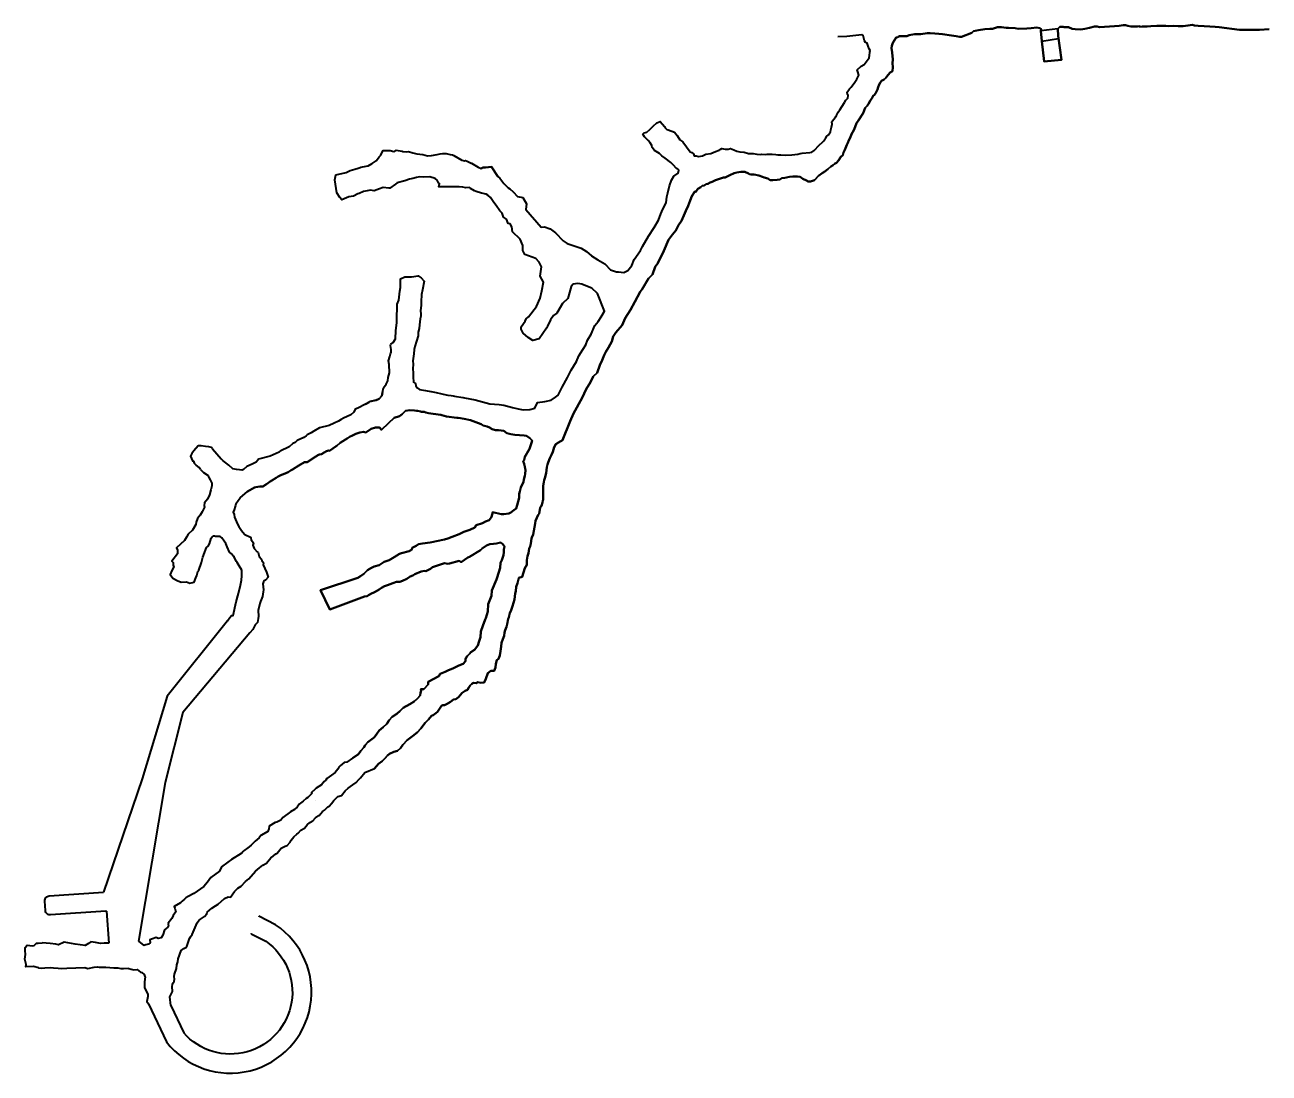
# Model space of a CAD drawing. Extents: x 473608 to 473924, y 4521026 to 4521381.
# Drawn here: x 473607.5 to 473868.5, y 4521025.6 to 4521245.5 of the extents above; entities that cross this region are included whole.
import ezdxf

# ---------------------------------------------------------------- set-up
doc = ezdxf.new("R2010")
doc.units = 0
doc.layers.add('GBR OFF SİDEWALLS', color=1, linetype='Continuous', lineweight=40)

msp = doc.modelspace()

# ---------------------------------------------------------------- linework, layer by layer
at = {"layer": 'GBR OFF SİDEWALLS', "lineweight": 40}
for p, q in [((473631.37, 4521053.32), (473632.49, 4521052.37)), ((473633.45, 4521040.17), (473637.2, 4521032.16))]:
    msp.add_line(p, q, dxfattribs=at)
for points in [[(473868.47, 4521244.63), (473866.42, 4521244.45), (473862.22, 4521244.5), (473858.01, 4521245.05), (473857.13, 4521245.12), (473856, 4521245.19), (473854.82, 4521245.22), (473853.59, 4521245.3), (473852.82, 4521245.41), (473852.34, 4521245.51), (473851.48, 4521245.38), (473851.4, 4521245.37), (473850.43, 4521245.27), (473849.39, 4521245.27), (473848.45, 4521245.28), (473847.44, 4521245.27), (473846.83, 4521245.3), (473845.92, 4521245.32), (473844.94, 4521245.34), (473843.68, 4521245.22), (473842.88, 4521245.2), (473841.85, 4521245.16), (473841.35, 4521245.12), (473841.32, 4521245.24), (473840.85, 4521245.2), (473840.21, 4521245.17), (473839.48, 4521245.2), (473838.85, 4521245.3), (473838.35, 4521245.46), (473837.86, 4521245.48), (473837.01, 4521245.29), (473836.03, 4521245.21), (473832.9, 4521245.03), (473832.39, 4521245.2), (473831.87, 4521245.14), (473830.79, 4521244.92), (473829.81, 4521244.67), (473829, 4521244.56), (473827.81, 4521244.63), (473827.16, 4521244.68), (473826.39, 4521245.05), (473825.49, 4521245.05), (473825.24, 4521245.11), (473824.58, 4521245.09), (473824.12, 4521244.69), (473824.24, 4521243.21), (473824.89, 4521238.17), (473821.32, 4521237.8), (473820.8, 4521242.1), (473820.59, 4521244.25), (473820.67, 4521244.61), (473820.4, 4521244.8), (473819.77, 4521244.96), (473818.59, 4521244.8), (473817.67, 4521244.77), (473815.82, 4521244.66), (473815.23, 4521244.79), (473813.8, 4521244.87), (473813.33, 4521244.88), (473812.36, 4521245), (473811.53, 4521245.02), (473810.45, 4521244.67), (473809.89, 4521244.7), (473808.82, 4521244.58), (473807.52, 4521244.39), (473806.47, 4521244.17), (473806.14, 4521243.87), (473803.93, 4521243.02), (473803.5, 4521243.01), (473802.83, 4521243.12), (473802.31, 4521243.22), (473801.37, 4521243.33), (473800.43, 4521243.49), (473799.99, 4521243.56), (473799.2, 4521243.65), (473798.35, 4521243.69), (473797.39, 4521243.77), (473796.78, 4521243.77), (473795.44, 4521243.53), (473795.03, 4521243.59), (473794.11, 4521243.56), (473792.98, 4521243.35), (473792.47, 4521243.15), (473792.01, 4521243.16), (473791.73, 4521243.15), (473791.25, 4521243.14), (473790.95, 4521243.12), (473790.67, 4521242.99), (473790.59, 4521242.92), (473790.23, 4521242.83), (473789.53, 4521241.72), (473789.37, 4521241.1), (473789.29, 4521240.64), (473789.41, 4521239.7), (473789.54, 4521238.27), (473789.47, 4521237.47), (473789.56, 4521236.63), (473789.46, 4521235.82), (473788.97, 4521235.53), (473788.58, 4521235.04), (473788.1, 4521234.43), (473787.75, 4521234.04), (473787.19, 4521233.75), (473786.92, 4521233.37), (473786.68, 4521233.02), (473786.48, 4521232.44), (473786.32, 4521231.98), (473785.95, 4521231.28), (473785.67, 4521230.84), (473785.45, 4521230.65), (473785.18, 4521230.21), (473784.78, 4521229.56), (473784.43, 4521228.95), (473784.15, 4521228.54), (473783.78, 4521228.08), (473783.33, 4521227.01), (473782.31, 4521225.41), (473781.93, 4521224.91), (473781.64, 4521224.12), (473781.35, 4521223.39), (473780.88, 4521222.55), (473780.59, 4521221.82), (473780.35, 4521221.33), (473780.12, 4521220.8), (473779.87, 4521220.33), (473779.47, 4521219.27), (473779.21, 4521218.74), (473779.03, 4521218.19), (473778.62, 4521217.84), (473778.16, 4521217.04), (473777.74, 4521216.6), (473777.34, 4521216.34), (473777.05, 4521216.09), (473776.54, 4521215.81), (473775.95, 4521215.25), (473775.32, 4521214.78), (473774.71, 4521214.4), (473773.95, 4521213.83), (473773.12, 4521212.95), (473772.25, 4521212.66), (473771.8, 4521212.64), (473771.46, 4521212.85), (473770.7, 4521213.2), (473770.11, 4521213.66), (473769.57, 4521213.68), (473769.02, 4521213.72), (473768.56, 4521213.72), (473767.9, 4521213.61), (473766.89, 4521213.42), (473766.3, 4521213.36), (473765.82, 4521213.06), (473765.28, 4521213.01), (473764.35, 4521212.91), (473763.81, 4521212.95), (473763.3, 4521213.27), (473762.56, 4521213.49), (473762.23, 4521213.64), (473761.41, 4521213.93), (473760.5, 4521214.12), (473759.76, 4521214.1), (473759.51, 4521214.21), (473759.28, 4521214.35), (473758.51, 4521214.71), (473758.23, 4521214.66), (473757.67, 4521214.7), (473756.83, 4521214.52), (473756.26, 4521214.38), (473755.38, 4521213.96), (473754.82, 4521213.71), (473754.4, 4521213.52), (473754.03, 4521213.47), (473752.34, 4521212.9), (473751.65, 4521212.6), (473751.24, 4521212.42), (473750.77, 4521212.2), (473750.41, 4521212.12), (473749.98, 4521211.84), (473749.56, 4521211.78), (473749.36, 4521211.54), (473749.26, 4521211.48), (473748.66, 4521211.13), (473748.24, 4521210.47), (473748, 4521210.54), (473747.41, 4521209.59), (473747.06, 4521208.69), (473746.65, 4521207.58), (473746.11, 4521206.47), (473745.68, 4521205.54), (473745.26, 4521204.42), (473744.58, 4521203.47), (473744.01, 4521202.39), (473743.36, 4521201.54), (473742.52, 4521200.42), (473741.5, 4521198.1), (473740.25, 4521195.53), (473739.68, 4521194.76), (473739.13, 4521193.12), (473738.29, 4521192.33), (473736.97, 4521190.09), (473736.54, 4521189.48), (473735.41, 4521187.4), (473734.54, 4521185.75), (473733.39, 4521183.95), (473732.8, 4521182.55), (473731.47, 4521180.97), (473730.92, 4521180.16), (473730.62, 4521179.11), (473729.91, 4521177.8), (473729.34, 4521176.93), (473729, 4521176.21), (473728.56, 4521175.2), (473728.11, 4521174.15), (473727.57, 4521172.51), (473726.73, 4521171.77), (473726.13, 4521170.58), (473725.21, 4521169.06), (473724.37, 4521167.28), (473722.59, 4521163.99), (473721.86, 4521162.41), (473720.26, 4521158.38), (473719.46, 4521157.93), (473718.9, 4521157.58), (473718.51, 4521156.94), (473718.24, 4521155.92), (473717.93, 4521155.32), (473717.62, 4521154.58), (473717.48, 4521154.23), (473717.2, 4521153.51), (473717.12, 4521153.28), (473716.97, 4521152.74), (473716.83, 4521151.47), (473716.59, 4521150.42), (473716.41, 4521149.97), (473716.38, 4521149.57), (473716.24, 4521148.78), (473716.21, 4521147.84), (473716.22, 4521145.85), (473716.16, 4521145.72), (473716.06, 4521145.33), (473715.83, 4521144.6), (473715.6, 4521144.28), (473715.35, 4521142.96), (473715.14, 4521142.74), (473714.63, 4521141.49), (473714.53, 4521140.93), (473714.38, 4521140.12), (473714.09, 4521138.57), (473713.84, 4521137.98), (473713.77, 4521137.76), (473713.64, 4521136.74), (473713.5, 4521136.09), (473713.29, 4521135.63), (473713.17, 4521134.66), (473712.9, 4521134.07), (473712.79, 4521133.24), (473712.77, 4521132.25), (473712.37, 4521131.51), (473711.84, 4521129.73), (473711.13, 4521129.51), (473710.8, 4521128.41), (473710.56, 4521127.62), (473710.48, 4521126.72), (473710.32, 4521126.22), (473710.22, 4521124.93), (473709.99, 4521124.27), (473709.76, 4521123.59), (473709.61, 4521123.18), (473709.44, 4521122.53), (473709.23, 4521122.16), (473709.03, 4521121.21), (473708.88, 4521120.88), (473708.66, 4521119.78), (473708.53, 4521119.23), (473708.21, 4521118.5), (473708.1, 4521118.06), (473708, 4521117.31), (473707.78, 4521116.64), (473707.5, 4521115.87), (473707.43, 4521115.08), (473707.27, 4521114.11), (473707.11, 4521113.24), (473706.81, 4521112.54), (473706.52, 4521112.24), (473706.28, 4521111.5), (473706.2, 4521110.68), (473705.97, 4521109.98), (473705.21, 4521110.01), (473704.61, 4521109.48), (473704.21, 4521108.3), (473703.84, 4521107.57), (473703.15, 4521107.5), (473702.48, 4521107.59), (473702.13, 4521107.44), (473701.61, 4521107.48), (473701.22, 4521107.26), (473700.93, 4521106.91), (473700.64, 4521106.51), (473700.32, 4521106.02), (473700.33, 4521106), (473699.88, 4521105.8), (473699.23, 4521105.36), (473698.44, 4521104.49), (473697.92, 4521104.06), (473697.43, 4521103.97), (473696.77, 4521103.52), (473696.09, 4521103.1), (473695.51, 4521102.78), (473695.15, 4521102.81), (473694.87, 4521102.68), (473694.05, 4521101.38), (473693.72, 4521101.15), (473693.13, 4521100.7), (473692.77, 4521100.59), (473692.17, 4521099.79), (473691.49, 4521099.08), (473690.59, 4521097.93), (473689.84, 4521097.14), (473689.1, 4521096.5), (473687.71, 4521095.45), (473686.8, 4521094.5), (473686.76, 4521094.5), (473686.32, 4521093.8), (473685.68, 4521093.23), (473684.92, 4521092.98), (473683.97, 4521092.57), (473683.53, 4521092.21), (473683, 4521091.63), (473682.48, 4521091.08), (473681.66, 4521090.51), (473680.81, 4521089.5), (473681.66, 4521090.51), (473682.48, 4521091.08), (473683, 4521091.63), (473683.53, 4521092.21), (473683.97, 4521092.57), (473684.92, 4521092.98), (473685.68, 4521093.23), (473686.32, 4521093.8), (473686.76, 4521094.5), (473686.8, 4521094.5), (473687.71, 4521095.45), (473689.1, 4521096.5), (473689.84, 4521097.14), (473690.59, 4521097.93), (473691.49, 4521099.08), (473692.17, 4521099.79), (473692.77, 4521100.59), (473693.13, 4521100.7), (473693.72, 4521101.15), (473694.05, 4521101.38), (473694.87, 4521102.68), (473695.15, 4521102.81), (473695.51, 4521102.78), (473696.09, 4521103.1), (473696.77, 4521103.52), (473697.43, 4521103.97), (473697.92, 4521104.06), (473698.44, 4521104.49), (473699.23, 4521105.36), (473699.88, 4521105.8), (473700.33, 4521106), (473700.32, 4521106.02), (473700.64, 4521106.51), (473700.93, 4521106.91), (473701.22, 4521107.26), (473701.61, 4521107.48), (473702.13, 4521107.44), (473702.48, 4521107.59), (473703.15, 4521107.5), (473703.84, 4521107.57), (473704.21, 4521108.3), (473704.61, 4521109.48), (473705.21, 4521110.01), (473705.97, 4521109.98), (473706.2, 4521110.68), (473706.28, 4521111.5), (473706.52, 4521112.24), (473706.81, 4521112.54), (473707.11, 4521113.24), (473707.27, 4521114.11), (473707.43, 4521115.08), (473707.5, 4521115.87), (473707.78, 4521116.64), (473708, 4521117.31), (473708.1, 4521118.06), (473708.21, 4521118.5), (473708.53, 4521119.23), (473708.66, 4521119.78), (473708.88, 4521120.88), (473709.03, 4521121.21), (473709.23, 4521122.16), (473709.44, 4521122.53), (473709.61, 4521123.18), (473709.76, 4521123.59), (473709.99, 4521124.27), (473710.22, 4521124.93), (473710.32, 4521126.22), (473710.48, 4521126.72), (473710.56, 4521127.62), (473710.8, 4521128.41), (473711.13, 4521129.51), (473711.84, 4521129.73), (473712.37, 4521131.51), (473712.77, 4521132.25), (473712.79, 4521133.24), (473712.9, 4521134.07), (473713.17, 4521134.66), (473713.29, 4521135.63), (473713.5, 4521136.09), (473713.64, 4521136.74), (473713.77, 4521137.76), (473713.84, 4521137.98), (473714.09, 4521138.57), (473714.38, 4521140.12), (473714.53, 4521140.93), (473714.63, 4521141.49), (473715.14, 4521142.74), (473715.35, 4521142.96), (473715.6, 4521144.28), (473715.83, 4521144.6), (473716.06, 4521145.33), (473716.16, 4521145.72), (473716.22, 4521145.85), (473716.21, 4521147.84), (473716.24, 4521148.78), (473716.38, 4521149.57), (473716.41, 4521149.97), (473716.59, 4521150.42), (473716.83, 4521151.47), (473716.97, 4521152.74), (473717.12, 4521153.28), (473717.2, 4521153.51), (473717.48, 4521154.23), (473717.62, 4521154.58), (473717.93, 4521155.32), (473718.24, 4521155.92), (473718.51, 4521156.94), (473718.9, 4521157.58), (473719.46, 4521157.93), (473720.26, 4521158.38), (473721.86, 4521162.41), (473722.59, 4521163.99), (473724.37, 4521167.28), (473725.21, 4521169.06), (473726.13, 4521170.58), (473726.73, 4521171.77), (473727.57, 4521172.51), (473728.11, 4521174.15), (473728.56, 4521175.2), (473729, 4521176.21), (473729.34, 4521176.93), (473729.91, 4521177.8), (473730.62, 4521179.11), (473730.92, 4521180.16), (473731.47, 4521180.97), (473732.8, 4521182.55), (473733.39, 4521183.95), (473734.54, 4521185.75), (473735.41, 4521187.4), (473736.54, 4521189.48), (473736.97, 4521190.09), (473738.29, 4521192.33), (473739.13, 4521193.12), (473739.68, 4521194.76), (473740.25, 4521195.53), (473741.5, 4521198.1), (473742.52, 4521200.42), (473743.36, 4521201.54), (473744.01, 4521202.39), (473744.58, 4521203.47), (473745.26, 4521204.42), (473745.68, 4521205.54), (473746.11, 4521206.47), (473746.65, 4521207.58), (473747.06, 4521208.69), (473747.41, 4521209.59), (473748, 4521210.54), (473748.24, 4521210.47), (473748.66, 4521211.13), (473749.26, 4521211.48), (473749.36, 4521211.54), (473749.56, 4521211.78), (473749.98, 4521211.84), (473750.41, 4521212.12), (473750.77, 4521212.2), (473751.24, 4521212.42), (473751.65, 4521212.6), (473752.34, 4521212.9), (473754.03, 4521213.47), (473754.4, 4521213.52), (473754.82, 4521213.71), (473755.38, 4521213.96), (473756.26, 4521214.38), (473756.83, 4521214.52), (473757.67, 4521214.7), (473758.23, 4521214.66), (473758.51, 4521214.71), (473759.28, 4521214.35), (473759.51, 4521214.21), (473759.76, 4521214.1), (473760.5, 4521214.12), (473761.41, 4521213.93), (473762.23, 4521213.64), (473762.56, 4521213.49), (473763.3, 4521213.27), (473763.81, 4521212.95), (473764.35, 4521212.91), (473765.28, 4521213.01), (473765.82, 4521213.06), (473766.3, 4521213.36), (473766.89, 4521213.42), (473767.9, 4521213.61), (473768.56, 4521213.72), (473769.02, 4521213.72), (473769.57, 4521213.68), (473770.11, 4521213.66), (473770.7, 4521213.2), (473771.46, 4521212.85), (473771.8, 4521212.64), (473772.25, 4521212.66), (473773.12, 4521212.95), (473773.95, 4521213.83), (473774.71, 4521214.4), (473775.32, 4521214.78), (473775.95, 4521215.25), (473776.54, 4521215.81), (473777.05, 4521216.09), (473777.34, 4521216.34), (473777.74, 4521216.6), (473778.16, 4521217.04), (473778.62, 4521217.84), (473779.03, 4521218.19), (473779.21, 4521218.74), (473779.47, 4521219.27), (473779.87, 4521220.33), (473780.12, 4521220.8), (473780.35, 4521221.33), (473780.59, 4521221.82), (473780.88, 4521222.55), (473781.35, 4521223.39), (473781.64, 4521224.12), (473781.93, 4521224.91), (473782.31, 4521225.41), (473783.33, 4521227.01), (473783.78, 4521228.08), (473784.15, 4521228.54), (473784.43, 4521228.95), (473784.78, 4521229.56), (473785.18, 4521230.21), (473785.45, 4521230.65), (473785.67, 4521230.84), (473785.95, 4521231.28), (473786.32, 4521231.98), (473786.48, 4521232.44), (473786.68, 4521233.02), (473786.92, 4521233.37), (473787.19, 4521233.75), (473787.75, 4521234.04), (473788.1, 4521234.43), (473788.58, 4521235.04), (473788.97, 4521235.53), (473789.46, 4521235.82), (473789.56, 4521236.63), (473789.47, 4521237.47), (473789.54, 4521238.27), (473789.41, 4521239.7), (473789.29, 4521240.64), (473789.37, 4521241.1), (473789.53, 4521241.72), (473790.23, 4521242.83), (473790.59, 4521242.92), (473790.67, 4521242.99), (473790.95, 4521243.12), (473791.25, 4521243.14), (473791.73, 4521243.15), (473792.01, 4521243.16), (473792.47, 4521243.15), (473792.98, 4521243.35), (473794.11, 4521243.56), (473795.03, 4521243.59), (473795.44, 4521243.53), (473796.78, 4521243.77), (473797.39, 4521243.77), (473798.35, 4521243.69), (473799.2, 4521243.65), (473799.99, 4521243.56), (473800.43, 4521243.49), (473801.37, 4521243.33), (473802.31, 4521243.22), (473802.83, 4521243.12), (473803.5, 4521243.01), (473803.93, 4521243.02), (473806.14, 4521243.87), (473806.47, 4521244.17), (473807.52, 4521244.39), (473808.82, 4521244.58), (473809.89, 4521244.7), (473810.45, 4521244.67), (473811.53, 4521245.02), (473812.36, 4521245), (473813.33, 4521244.88), (473813.8, 4521244.87), (473815.23, 4521244.79), (473815.82, 4521244.66), (473817.67, 4521244.77), (473818.59, 4521244.8), (473819.77, 4521244.96), (473820.4, 4521244.8), (473820.67, 4521244.61), (473820.59, 4521244.25), (473820.8, 4521242.1), (473821.32, 4521237.8), (473824.89, 4521238.17), (473824.24, 4521243.21), (473824.12, 4521244.69), (473824.58, 4521245.09), (473825.24, 4521245.11), (473825.49, 4521245.05), (473826.39, 4521245.05), (473827.16, 4521244.68), (473827.81, 4521244.63), (473829, 4521244.56), (473829.81, 4521244.67), (473830.79, 4521244.92), (473831.87, 4521245.14), (473832.39, 4521245.2), (473832.9, 4521245.03), (473836.03, 4521245.21), (473837.01, 4521245.29), (473837.86, 4521245.48), (473838.35, 4521245.46), (473838.85, 4521245.3), (473839.48, 4521245.2), (473840.21, 4521245.17), (473840.85, 4521245.2), (473841.32, 4521245.24), (473841.35, 4521245.12), (473841.85, 4521245.16), (473842.88, 4521245.2), (473843.68, 4521245.22), (473844.94, 4521245.34), (473845.92, 4521245.32), (473846.83, 4521245.3), (473847.44, 4521245.27), (473848.45, 4521245.28), (473849.39, 4521245.27), (473850.43, 4521245.27), (473851.4, 4521245.37), (473851.48, 4521245.38), (473852.34, 4521245.51), (473852.82, 4521245.41), (473853.59, 4521245.3), (473854.82, 4521245.22), (473856, 4521245.19), (473857.13, 4521245.12), (473858.01, 4521245.05), (473862.22, 4521244.5), (473866.42, 4521244.45)], [(473677.44, 4521092.47), (473677.44, 4521092.48), (473677.95, 4521093.2), (473678.58, 4521093.89), (473678.85, 4521094.44), (473679.46, 4521095.03), (473680.59, 4521095.88), (473680.77, 4521096.04), (473681.36, 4521096.77), (473681.82, 4521097.49), (473682.65, 4521098.17), (473682.69, 4521098.21), (473683.46, 4521098.87), (473683.93, 4521099.62), (473684.55, 4521100.35), (473685.54, 4521101), (473685.61, 4521101.05), (473686.13, 4521101.56), (473686.84, 4521102.26), (473688.26, 4521102.98), (473689.13, 4521103.57), (473689.88, 4521104.19), (473690.44, 4521104.79), (473690.51, 4521105.35), (473690.65, 4521105.88), (473690.57, 4521106.18), (473691.18, 4521106.15), (473692.06, 4521107.13), (473692.12, 4521107.72), (473694.32, 4521108.89), (473694.64, 4521109.35), (473695.66, 4521109.78), (473696.37, 4521110.15), (473697.26, 4521110.5), (473698.51, 4521111.1), (473699.41, 4521111.5), (473699.92, 4521112.05), (473699.95, 4521112.52), (473700.29, 4521113.09), (473700.84, 4521113.65), (473701.07, 4521113.9), (473701.84, 4521114.43), (473702.48, 4521115.32), (473702.77, 4521116.22), (473703.07, 4521117.07), (473703.12, 4521118.26), (473703.56, 4521119.47), (473704.03, 4521120.78), (473704.19, 4521121.06), (473704.58, 4521122.42), (473704.7, 4521123.99), (473705.11, 4521125.01), (473705.36, 4521125.75), (473705.48, 4521126.86), (473706.41, 4521129.18), (473706.56, 4521129.57), (473707.22, 4521131.62), (473707.23, 4521132.68), (473707.52, 4521133.25), (473707.89, 4521134.26), (473707.93, 4521134.88), (473707.97, 4521135.48), (473708.12, 4521136.09), (473707.68, 4521136.61), (473707.26, 4521136.91), (473706.43, 4521136.7), (473705.79, 4521136.63), (473705, 4521136.59), (473704.3, 4521136.29), (473703.45, 4521135.64), (473703.05, 4521135.28), (473700.78, 4521133.94), (473700.43, 4521133.78), (473699, 4521132.78), (473698.57, 4521133.09), (473696.57, 4521132.52), (473696.24, 4521132.47), (473695.49, 4521132.59), (473694.27, 4521132.18), (473693.6, 4521131.99), (473692.99, 4521131.73), (473692.57, 4521131.38), (473691.58, 4521130.92), (473691.35, 4521130.97), (473690.63, 4521130.83), (473689.33, 4521130.28), (473688.86, 4521130.03), (473688.34, 4521129.79), (473687.63, 4521129.32), (473686.74, 4521128.87), (473686.17, 4521128.69), (473685.93, 4521128.65), (473685.44, 4521128.68), (473684.68, 4521128.36), (473683.56, 4521127.95), (473683.37, 4521127.88), (473682.95, 4521127.78), (473682.33, 4521127.38), (473681.83, 4521127.09), (473681, 4521126.57), (473680.7, 4521126.46), (473680.24, 4521126.23), (473679.61, 4521125.84), (473679.33, 4521125.64), (473678.75, 4521125.56), (473678.75, 4521125.56), (473671.44, 4521122.9), (473669.49, 4521126.9), (473677.37, 4521129.51), (473677.37, 4521129.51), (473677.91, 4521129.89), (473678.59, 4521130.35), (473679.38, 4521131.14), (473680.04, 4521131.56), (473680.78, 4521131.9), (473681.79, 4521132.19), (473682.88, 4521132.85), (473683.89, 4521133.19), (473684.97, 4521133.85), (473686.05, 4521134.57), (473686.51, 4521134.67), (473688.12, 4521135.11), (473688.66, 4521135.45), (473688.74, 4521135.77), (473689.05, 4521135.92), (473689.57, 4521136.23), (473690.07, 4521136.57), (473690.88, 4521136.73), (473692.49, 4521136.89), (473695.49, 4521137.55), (473696.22, 4521137.79), (473697.13, 4521138.11), (473698.63, 4521138.64), (473699.28, 4521139.04), (473699.57, 4521139.18), (473700.8, 4521139.55), (473701.85, 4521140.06), (473702.16, 4521140.59), (473703.46, 4521141), (473704.13, 4521141.32), (473704.87, 4521141.62), (473705.33, 4521142.19), (473705.37, 4521142.33), (473705.67, 4521143.28), (473707.37, 4521142.89), (473707.99, 4521142.87), (473708.98, 4521142.98), (473709.43, 4521143.25), (473710.09, 4521143.69), (473710.57, 4521144.02), (473710.73, 4521144.72), (473711.16, 4521146.27), (473711.17, 4521146.83), (473711.16, 4521147.14), (473711.3, 4521147.6), (473711.55, 4521148.46), (473712.1, 4521149.62), (473712.15, 4521150.15), (473712.35, 4521150.94), (473712.46, 4521151.35), (473712.54, 4521152.08), (473712.35, 4521152.82), (473712.26, 4521153.45), (473712.05, 4521153.95), (473712.21, 4521154.2), (473712.4, 4521154.86), (473713.25, 4521156.42), (473713.37, 4521156.55), (473713.55, 4521157.18), (473713.75, 4521157.81), (473713.89, 4521158.32), (473713.41, 4521158.82), (473712.69, 4521159.3), (473712.26, 4521159.36), (473710.29, 4521159.49), (473709.43, 4521159.63), (473708.61, 4521159.87), (473707.94, 4521160.33), (473706.82, 4521160.5), (473706.21, 4521160.5), (473705.55, 4521160.67), (473704.93, 4521161.04), (473704.46, 4521161.23), (473703.62, 4521161.44), (473703.19, 4521161.78), (473700.98, 4521162.59), (473700.61, 4521162.68), (473700.01, 4521162.77), (473698.86, 4521163.02), (473698.39, 4521163.11), (473698.13, 4521163.09), (473695.92, 4521163.34), (473694.98, 4521163.61), (473694.75, 4521163.69), (473693.16, 4521163.93), (473692.18, 4521164.03), (473691.59, 4521164.19), (473691.25, 4521164.3), (473690.7, 4521164.35), (473690.52, 4521164.39), (473689.91, 4521164.53), (473689.64, 4521164.54), (473689.21, 4521164.6), (473689.64, 4521164.54), (473689.91, 4521164.53), (473690.52, 4521164.39), (473690.7, 4521164.35), (473691.25, 4521164.3), (473691.59, 4521164.19), (473692.18, 4521164.03), (473693.16, 4521163.93), (473694.75, 4521163.69), (473694.98, 4521163.61), (473695.92, 4521163.34), (473698.13, 4521163.09), (473698.39, 4521163.11), (473698.86, 4521163.02), (473700.01, 4521162.77), (473700.61, 4521162.68), (473700.98, 4521162.59), (473703.19, 4521161.78), (473703.62, 4521161.44), (473704.46, 4521161.23), (473704.93, 4521161.04), (473705.55, 4521160.67), (473706.21, 4521160.5), (473706.82, 4521160.5), (473707.94, 4521160.33), (473708.61, 4521159.87), (473709.43, 4521159.63), (473710.29, 4521159.49), (473712.26, 4521159.36), (473712.69, 4521159.3), (473713.41, 4521158.82), (473713.89, 4521158.32), (473713.75, 4521157.81), (473713.55, 4521157.18), (473713.37, 4521156.55), (473713.25, 4521156.42), (473712.4, 4521154.86), (473712.21, 4521154.2), (473712.05, 4521153.95), (473712.26, 4521153.45), (473712.35, 4521152.82), (473712.54, 4521152.08), (473712.46, 4521151.35), (473712.35, 4521150.94), (473712.15, 4521150.15), (473712.1, 4521149.62), (473711.55, 4521148.46), (473711.3, 4521147.6), (473711.16, 4521147.14), (473711.17, 4521146.83), (473711.16, 4521146.27), (473710.73, 4521144.72), (473710.57, 4521144.02), (473710.09, 4521143.69), (473709.43, 4521143.25), (473708.98, 4521142.98), (473707.99, 4521142.87), (473707.37, 4521142.89), (473705.67, 4521143.28), (473705.37, 4521142.33), (473705.33, 4521142.19), (473704.87, 4521141.62), (473704.13, 4521141.32), (473703.46, 4521141), (473702.16, 4521140.59), (473701.85, 4521140.06), (473700.8, 4521139.55), (473699.57, 4521139.18), (473699.28, 4521139.04), (473698.63, 4521138.64), (473697.13, 4521138.11), (473696.22, 4521137.79), (473695.49, 4521137.55), (473692.49, 4521136.89), (473690.88, 4521136.73), (473690.07, 4521136.57), (473689.57, 4521136.23), (473689.05, 4521135.92), (473688.74, 4521135.77), (473688.66, 4521135.45), (473688.12, 4521135.11), (473686.51, 4521134.67), (473686.05, 4521134.57), (473684.97, 4521133.85), (473683.89, 4521133.19), (473682.88, 4521132.85), (473681.79, 4521132.19), (473680.78, 4521131.9), (473680.04, 4521131.56), (473679.38, 4521131.14), (473678.59, 4521130.35), (473677.91, 4521129.89), (473677.37, 4521129.51), (473677.37, 4521129.51), (473669.49, 4521126.9), (473671.44, 4521122.9), (473678.75, 4521125.56), (473678.75, 4521125.56), (473679.33, 4521125.64), (473679.61, 4521125.84), (473680.24, 4521126.23), (473680.7, 4521126.46), (473681, 4521126.57), (473681.83, 4521127.09), (473682.33, 4521127.38), (473682.95, 4521127.78), (473683.37, 4521127.88), (473683.56, 4521127.95), (473684.68, 4521128.36), (473685.44, 4521128.68), (473685.93, 4521128.65), (473686.17, 4521128.69), (473686.74, 4521128.87), (473687.63, 4521129.32), (473688.34, 4521129.79), (473688.86, 4521130.03), (473689.33, 4521130.28), (473690.63, 4521130.83), (473691.35, 4521130.97), (473691.58, 4521130.92), (473692.57, 4521131.38), (473692.99, 4521131.73), (473693.6, 4521131.99), (473694.27, 4521132.18), (473695.49, 4521132.59), (473696.24, 4521132.47), (473696.57, 4521132.52), (473698.57, 4521133.09), (473699, 4521132.78), (473700.43, 4521133.78), (473700.78, 4521133.94), (473703.05, 4521135.28), (473703.45, 4521135.64), (473704.3, 4521136.29), (473705, 4521136.59), (473705.79, 4521136.63), (473706.43, 4521136.7), (473707.26, 4521136.91), (473707.68, 4521136.61), (473708.12, 4521136.09), (473707.97, 4521135.48), (473707.93, 4521134.88), (473707.89, 4521134.26), (473707.52, 4521133.25), (473707.23, 4521132.68), (473707.22, 4521131.62), (473706.56, 4521129.57), (473706.41, 4521129.18), (473705.48, 4521126.86), (473705.36, 4521125.75), (473705.11, 4521125.01), (473704.7, 4521123.99), (473704.58, 4521122.42), (473704.19, 4521121.06), (473704.03, 4521120.78), (473703.56, 4521119.47), (473703.12, 4521118.26), (473703.07, 4521117.07), (473702.77, 4521116.22), (473702.48, 4521115.32), (473701.84, 4521114.43), (473701.07, 4521113.9), (473700.84, 4521113.65), (473700.29, 4521113.09), (473699.95, 4521112.52), (473699.92, 4521112.05), (473699.41, 4521111.5), (473698.51, 4521111.1), (473697.26, 4521110.5), (473696.37, 4521110.15), (473695.66, 4521109.78), (473694.64, 4521109.35), (473694.32, 4521108.89), (473692.12, 4521107.72), (473692.06, 4521107.13), (473691.18, 4521106.15), (473690.57, 4521106.18), (473690.65, 4521105.88), (473690.51, 4521105.35), (473690.44, 4521104.79), (473689.88, 4521104.19), (473689.13, 4521103.57), (473688.26, 4521102.98), (473686.84, 4521102.26), (473686.13, 4521101.56), (473685.61, 4521101.05), (473685.54, 4521101), (473684.55, 4521100.35), (473683.93, 4521099.62), (473683.46, 4521098.87), (473682.69, 4521098.21), (473682.65, 4521098.17), (473681.82, 4521097.49), (473681.36, 4521096.77), (473680.77, 4521096.04), (473680.59, 4521095.88), (473679.46, 4521095.03), (473678.85, 4521094.44), (473678.58, 4521093.89), (473677.95, 4521093.2), (473677.44, 4521092.48)], [(473668.36, 4521082.88), (473668.36, 4521082.88)]]:
    msp.add_lwpolyline(points, close=True, dxfattribs=at)
for points in [[(473706.71, 4521213.69), (473707.1, 4521213.32), (473707.99, 4521212.23), (473708.9, 4521211.32), (473709.19, 4521211.09), (473709.92, 4521210.48), (473710.84, 4521209.51), (473711.93, 4521209.27), (473712.7, 4521207.96), (473712.55, 4521206.79), (473715.8, 4521203.07), (473716.48, 4521203.11), (473717.68, 4521202.71), (473718.81, 4521201.86), (473720.42, 4521200.24), (473721.28, 4521199.68), (473723.1, 4521198.99), (473724.21, 4521198.67), (473725.29, 4521197.94), (473726.32, 4521197.08), (473727.67, 4521196.19), (473729.13, 4521195.39), (473730.36, 4521194.12), (473731.62, 4521193.73), (473732.01, 4521193.7), (473733.16, 4521193.53), (473733.97, 4521193.98), (473734.83, 4521195.02), (473735.29, 4521196.27), (473736.61, 4521198.19), (473737.08, 4521198.99), (473738.29, 4521201.21), (473739.46, 4521203.02), (473740.43, 4521204.52), (473740.91, 4521205.9), (473741.28, 4521206.84), (473741.98, 4521208.19), (473742.17, 4521209.43), (473742.36, 4521210.31), (473742.71, 4521211.78), (473743.13, 4521212.95), (473743.64, 4521213.75), (473744.54, 4521214.37), (473744.69, 4521215), (473744.45, 4521215.25), (473744.21, 4521215.38), (473743.48, 4521216.12), (473742.98, 4521216.64), (473741.78, 4521217.58), (473741.12, 4521218.03), (473740.84, 4521218.33), (473740.59, 4521218.52), (473739.56, 4521219.13), (473739.09, 4521219.82), (473739.03, 4521220.24), (473738.64, 4521220.8), (473738.24, 4521221.24), (473737.79, 4521221.71), (473737.46, 4521222.06), (473737.1, 4521222.57), (473737.39, 4521222.87), (473737.94, 4521223), (473738.55, 4521223.57), (473739.27, 4521224.29), (473740.03, 4521224.94), (473740.73, 4521225.24), (473741.63, 4521224.21), (473741.8, 4521223.91), (473742.18, 4521223.56), (473742.45, 4521223.48), (473743.78, 4521223.03), (473744.34, 4521222.32), (473744.91, 4521221.42), (473745.49, 4521221.01), (473747.03, 4521218.9), (473747.41, 4521218.76), (473747.72, 4521218.49), (473747.89, 4521218.05), (473748.29, 4521218.03), (473748.82, 4521217.91), (473749.63, 4521218.03), (473750.35, 4521218.37), (473751.36, 4521218.56), (473752.39, 4521218.95), (473753.1, 4521219.25), (473753.35, 4521219.39), (473753.7, 4521219.61), (473754.41, 4521219.46), (473754.99, 4521219.43), (473755.51, 4521219.59), (473756.18, 4521219.29), (473756.83, 4521219.05), (473757.48, 4521218.89), (473758.4, 4521218.84), (473759.28, 4521218.53), (473759.81, 4521218.53), (473760.27, 4521218.54), (473761.02, 4521218.39), (473761.72, 4521218.29), (473762.04, 4521218.36), (473762.88, 4521218.32), (473763.21, 4521218.37), (473763.69, 4521218.36), (473764.26, 4521218.39), (473765.01, 4521218.32), (473765.46, 4521218.25), (473766.09, 4521218.26), (473767.1, 4521218.15), (473768.34, 4521218.23), (473769.61, 4521218.39), (473770.13, 4521218.5), (473770.55, 4521218.59), (473772.16, 4521218.74), (473772.58, 4521218.81), (473773.06, 4521219.14), (473774.09, 4521220.27), (473774.83, 4521220.92), (473775.05, 4521221.19), (473775.37, 4521221.58), (473775.5, 4521221.76), (473775.64, 4521222.07), (473776.06, 4521222.43), (473776.45, 4521223.08), (473776.54, 4521223.51), (473776.7, 4521224.08), (473776.83, 4521224.69), (473776.74, 4521225.2), (473777.07, 4521225.64), (473777.55, 4521226.17), (473777.58, 4521226.31), (473777.7, 4521226.51), (473778.09, 4521227.17), (473778.23, 4521227.39), (473778.42, 4521227.69), (473779.39, 4521229.21), (473779.7, 4521229.69), (473780.1, 4521230.17), (473780.15, 4521230.72), (473780.02, 4521230.89), (473779.96, 4521231.39), (473780.45, 4521232.12), (473780.79, 4521232.45), (473781.55, 4521233.51), (473782.02, 4521234.14), (473782.11, 4521234.37), (473782.39, 4521234.93), (473782.22, 4521235.65), (473782.04, 4521236.05), (473782.94, 4521236.84), (473783.56, 4521237.18), (473784.55, 4521238.61), (473784.68, 4521239.06), (473784.69, 4521239.76), (473784.76, 4521240.13), (473784.59, 4521240.48), (473784.38, 4521241.04), (473784.16, 4521241.66), (473783.81, 4521241.81), (473783.58, 4521242.15), (473783.31, 4521243.3), (473783.06, 4521243.46)], [(473777.99, 4521243.07), (473779.89, 4521243.12), (473783.06, 4521243.46)], [(473824.12, 4521244.69), (473820.59, 4521244.25)], [(473820.8, 4521242.1), (473824.32, 4521242.63)], [(473682.51, 4521168.36), (473682.7, 4521169.37), (473683.28, 4521170.15), (473683.62, 4521170.85), (473683.68, 4521171.52), (473683.96, 4521172.51), (473683.92, 4521174.27), (473683.8, 4521175.04), (473684.03, 4521175.92), (473684.19, 4521176.48), (473684.3, 4521176.84), (473684.36, 4521177.41), (473684.2, 4521178.27), (473684.27, 4521178.51), (473684.73, 4521178.87), (473685.27, 4521179.66), (473685.29, 4521181.43), (473685.54, 4521183), (473685.54, 4521183.05), (473685.54, 4521183.87), (473685.52, 4521184.58), (473685.52, 4521184.83), (473685.54, 4521184.93), (473685.57, 4521185.45), (473685.56, 4521185.74), (473685.62, 4521186.93), (473685.92, 4521187.75), (473686.03, 4521188.39), (473686.17, 4521189.65), (473686.26, 4521190.42), (473686.32, 4521190.74), (473686.28, 4521192.24), (473687.23, 4521192.65), (473688.61, 4521192.67), (473689.97, 4521192.85), (473690.61, 4521192.43), (473691.28, 4521191.73), (473690.91, 4521189.96), (473690.73, 4521188.96), (473690.62, 4521187.38), (473690.61, 4521186.7), (473690.5, 4521185.53), (473690.54, 4521184.88), (473690.57, 4521184.41), (473690.44, 4521183.83), (473690.26, 4521182.56), (473690.23, 4521181.81), (473690.03, 4521181.04), (473689.98, 4521180.29), (473689.29, 4521178.06), (473689.16, 4521177.4), (473689.06, 4521176.5), (473688.96, 4521175.49), (473688.91, 4521175.01), (473688.97, 4521174.36), (473688.87, 4521173.32), (473688.92, 4521172.54), (473688.95, 4521172.11), (473688.97, 4521171.71), (473689.05, 4521170.59), (473689.44, 4521170.3), (473689.49, 4521169.79), (473689.78, 4521169.36), (473690.3, 4521168.99), (473691.53, 4521168.79), (473692.63, 4521168.61), (473692.7, 4521168.61), (473693.77, 4521168.38), (473694.95, 4521168.12), (473695.9, 4521167.9), (473696.24, 4521167.85), (473696.92, 4521167.75), (473697.36, 4521167.68), (473697.59, 4521167.59), (473699.33, 4521167.36), (473699.45, 4521167.34), (473699.74, 4521167.27), (473701.96, 4521166.84), (473705.05, 4521166), (473706.98, 4521165.88), (473707.99, 4521165.72), (473709.8, 4521165.26), (473710.96, 4521164.93), (473712.03, 4521164.72), (473713.41, 4521164.79), (473714.48, 4521165.09), (473715.04, 4521166.26), (473716.54, 4521166.5), (473717.92, 4521166.75), (473718.81, 4521167.41), (473719.33, 4521167.82), (473720.23, 4521169.53), (473721.32, 4521171.54), (473722.06, 4521173.06), (473723.18, 4521174.89), (473723.72, 4521176.11), (473724.52, 4521177.43), (473725.15, 4521178.37), (473725.53, 4521179.34), (473726.29, 4521180.63), (473727.03, 4521182.44), (473727.73, 4521183.3), (473728.36, 4521184.25), (473729.06, 4521185.43), (473727.61, 4521189.16), (473726.43, 4521190.28), (473725.52, 4521190.62), (473724.33, 4521191.14), (473723.48, 4521191.24), (473722.49, 4521191.11), (473722.11, 4521190.6), (473721.41, 4521188.08), (473720.3, 4521187.08), (473719.05, 4521185), (473718.38, 4521184.52), (473717.78, 4521183.66), (473717.14, 4521182.28), (473716.91, 4521181.91), (473716.17, 4521180.8), (473715.4, 4521179.68), (473714.07, 4521179.27), (473713.08, 4521179.92), (473712.04, 4521180.84), (473711.63, 4521181.69), (473711.61, 4521182.19), (473712.45, 4521183.38), (473712.66, 4521183.85), (473713.15, 4521184.24), (473714.78, 4521186.46), (473715.55, 4521188.19), (473715.94, 4521189.75), (473716.28, 4521191.52), (473715.61, 4521192.78), (473715.85, 4521194.76), (473715.35, 4521195.7), (473714.65, 4521196.53), (473712.37, 4521197.34), (473711.94, 4521198.21), (473711.93, 4521199.26), (473711.37, 4521200.55), (473709.79, 4521202.11), (473709.62, 4521203.15), (473709.32, 4521203.8), (473708.86, 4521203.87), (473708.49, 4521204.75), (473707.91, 4521205.2), (473707.58, 4521206.03), (473707.12, 4521206.47), (473706.33, 4521207.65), (473705.88, 4521208.22), (473705.14, 4521209.31), (473704.63, 4521209.78), (473704.29, 4521210.01), (473703.29, 4521210.23), (473702.15, 4521210.56), (473701.78, 4521210.71), (473700.99, 4521211.2), (473700.77, 4521211.37), (473700, 4521211.36), (473699.33, 4521211.49), (473698.57, 4521211.57), (473697.4, 4521211.51), (473696.62, 4521211.56), (473694.35, 4521211.55), (473694.47, 4521212.22), (473694.25, 4521212.38), (473693.96, 4521212.96), (473693.57, 4521213.26), (473692.41, 4521213.63), (473691.12, 4521213.59), (473690.25, 4521213.61), (473689.62, 4521213.46), (473688.85, 4521213.29), (473688.19, 4521213.14), (473687.18, 4521212.8), (473685.62, 4521212.4), (473685.23, 4521212.1), (473684.04, 4521211.23), (473683.81, 4521211.26), (473682.65, 4521211.41), (473681.9, 4521211.15), (473680.79, 4521210.68), (473680.01, 4521210.81), (473679.29, 4521210.73), (473678.55, 4521210.54), (473677.6, 4521210.14), (473677.37, 4521210.04), (473676.44, 4521209.58), (473675.43, 4521209.45), (473673.98, 4521208.78), (473673.58, 4521209.31), (473672.94, 4521210.3), (473672.49, 4521212.97), (473672.75, 4521214.08), (473674.9, 4521214.57), (473675.75, 4521214.96), (473676.68, 4521215.21), (473677.41, 4521215.48), (473677.83, 4521215.58), (473677.99, 4521215.65), (473679.12, 4521215.87), (473679.51, 4521215.97), (473680.38, 4521216.45), (473681.16, 4521216.98), (473681.46, 4521217.33), (473681.85, 4521217.82), (473682.14, 4521218.2), (473682.33, 4521218.53), (473682.68, 4521219.13), (473683.46, 4521219.17), (473684.09, 4521219.13), (473684.91, 4521218.97), (473685.38, 4521219.23), (473686.67, 4521219.04), (473686.8, 4521218.92), (473687.55, 4521218.88), (473687.99, 4521218.92), (473688.89, 4521218.7), (473689.73, 4521218.48), (473691.01, 4521218.34), (473691.92, 4521218.03), (473692.77, 4521218.11), (473694.01, 4521218.33), (473694.64, 4521218.46), (473695.17, 4521218.54), (473695.9, 4521218.54), (473696.7, 4521218.35), (473697.2, 4521218.22), (473697.49, 4521218.14), (473699.16, 4521217.12), (473699.69, 4521217), (473699.91, 4521217.05), (473700.28, 4521216.91), (473701.08, 4521216.5), (473701.2, 4521216.47), (473702.61, 4521215.63), (473703.22, 4521215.38), (473703.53, 4521215.59), (473704.14, 4521215.62), (473705.35, 4521215.73), (473706.71, 4521213.69), (473705.35, 4521215.73), (473704.14, 4521215.62), (473703.53, 4521215.59)], [(473649.99, 4521120.5), (473637.33, 4521104.66), (473632.12, 4521087.33), (473623.98, 4521063.56)], [(473654.68, 4521117.95), (473640.63, 4521101.24), (473636.91, 4521086.58), (473631.37, 4521053.32)], [(473680.77, 4521096.04), (473680.59, 4521095.88), (473679.46, 4521095.03), (473678.85, 4521094.44), (473678.58, 4521093.89), (473677.95, 4521093.2), (473677.44, 4521092.48), (473677.44, 4521092.47), (473676.21, 4521091.65), (473675.07, 4521090.84), (473674.45, 4521090.74), (473673.62, 4521090.1), (473673.36, 4521089.79), (473673.15, 4521089.34), (473672.58, 4521088.66), (473671.84, 4521088.11), (473670.82, 4521087.42), (473670.62, 4521087.08), (473670.28, 4521086.75), (473669.72, 4521086.06), (473668.6, 4521085.38), (473668.55, 4521085.33), (473668.35, 4521085.07), (473667.61, 4521084.48), (473667.67, 4521084.24)], [(473671.03, 4521081.47), (473671.31, 4521081.58), (473671.83, 4521082.17), (473672.29, 4521082.81), (473672.52, 4521083.04), (473673.14, 4521083.61), (473673.92, 4521083.84), (473674.66, 4521084.83), (473675.3, 4521085.36), (473676.27, 4521086.1), (473677, 4521086.58), (473677.57, 4521087.2), (473677.88, 4521087.53), (473678.83, 4521088.67), (473680.81, 4521089.5), (473680.81, 4521089.5), (473680.81, 4521089.5)], [(473667.67, 4521084.24), (473667.67, 4521084.24), (473667.12, 4521083.73), (473666.86, 4521083.46), (473666.5, 4521083.21), (473665.87, 4521082.66), (473665.06, 4521082.06), (473664.59, 4521081.42), (473664.21, 4521081.04), (473664.06, 4521080.91), (473663.24, 4521080.39), (473661.6, 4521079.21), (473661.17, 4521078.68), (473660.38, 4521078.22), (473659.99, 4521078.19), (473658.77, 4521077.4), (473658.71, 4521076.88), (473658.48, 4521076.32), (473657.14, 4521075.51), (473657, 4521075.48), (473656.64, 4521074.98), (473655.79, 4521074.26), (473655.79, 4521074.25), (473655.69, 4521074.16), (473654.96, 4521073.43), (473654.58, 4521073.09), (473654.01, 4521072.69), (473653.75, 4521072.5), (473653.52, 4521072.28), (473653.26, 4521072.12), (473652.92, 4521071.71), (473652.89, 4521071.68), (473650.82, 4521070.41), (473650.1, 4521069.84), (473648.76, 4521068.86), (473648.35, 4521068), (473646.51, 4521066.66), (473645.79, 4521065.67), (473645.04, 4521064.77), (473642.93, 4521063.31), (473641.73, 4521062.63), (473641.28, 4521062.35), (473641, 4521062.13), (473640.47, 4521061.68), (473640.16, 4521061.34), (473638.83, 4521060.58), (473638.98, 4521060.2), (473639.09, 4521059.66), (473639.15, 4521059.47), (473638.62, 4521058.67), (473638.33, 4521058.05), (473637.59, 4521057.04), (473637.62, 4521056.95), (473637.58, 4521056.85), (473637.64, 4521056.41), (473637.51, 4521056.24), (473636.79, 4521055.64), (473636.42, 4521054.55), (473636.11, 4521054), (473635.45, 4521053.82), (473635.03, 4521054.05), (473634.3, 4521053.81), (473633.74, 4521053.54), (473633.76, 4521052.97), (473633.45, 4521052.68), (473632.89, 4521052.53), (473632.49, 4521052.37)], [(473638.11, 4521039.79), (473637.94, 4521041.59), (473638.33, 4521042.43), (473638.44, 4521042.72), (473638.38, 4521043.77), (473638.46, 4521044.17), (473638.62, 4521044.58), (473638.8, 4521044.85), (473638.87, 4521045.33), (473638.81, 4521045.9), (473638.91, 4521046.37), (473639.29, 4521047.54), (473639.36, 4521048.3), (473639.59, 4521048.94), (473639.68, 4521049.6), (473640.31, 4521051.36), (473640.88, 4521051.75), (473641.41, 4521052.04), (473641.44, 4521052.11), (473641.51, 4521052.15), (473642.07, 4521053.88), (473642.24, 4521054.19), (473642.24, 4521054.19), (473642.57, 4521054.71), (473642.82, 4521055.21), (473643.64, 4521057.14), (473643.99, 4521057.6), (473644.36, 4521057.88), (473645.17, 4521058.49), (473645.67, 4521059.02), (473645.73, 4521059.38), (473646.73, 4521060.24), (473647.46, 4521060.68), (473648.03, 4521061.05), (473649.35, 4521062.27), (473650.15, 4521062.62), (473650.67, 4521062.5), (473651.49, 4521063.74), (473652.2, 4521064.4), (473652.89, 4521064.85), (473653.77, 4521065.81), (473654.11, 4521066.08), (473654.51, 4521066.34), (473655.9, 4521067.94), (473656.71, 4521068.67), (473656.74, 4521068.69), (473657.42, 4521069.24), (473658.17, 4521069.64), (473658.44, 4521070.01), (473659.09, 4521070.78), (473659.62, 4521071.15), (473660.18, 4521071.59), (473660.4, 4521071.72), (473661.27, 4521072.77), (473662.09, 4521073.2), (473662.51, 4521073.38), (473663.16, 4521074.05), (473663.37, 4521074.5), (473663.92, 4521075.19), (473664.58, 4521075.74), (473664.85, 4521075.97), (473665.41, 4521076.57), (473666.14, 4521076.98), (473666.74, 4521077.68), (473667.26, 4521078.16), (473667.89, 4521078.55), (473668.44, 4521079.13), (473668.98, 4521079.52), (473669.16, 4521079.66), (473669.2, 4521079.62), (473669.95, 4521080.48), (473670.36, 4521080.8), (473670.8, 4521081.17), (473671.03, 4521081.47)], [(473624.64, 4521059.59), (473625.09, 4521052.87)], [(473610.34, 4521047.66), (473609.34, 4521047.99), (473607.73, 4521047.88), (473607.79, 4521048.37), (473607.51, 4521049.49), (473607.67, 4521050.46), (473607.54, 4521051.34), (473607.57, 4521051.96), (473608.02, 4521052.45), (473609.08, 4521052.3), (473609.46, 4521052.39), (473609.96, 4521052.86), (473610.29, 4521052.9), (473611.12, 4521052.96)], [(473625.09, 4521052.87), (473624.14, 4521052.9), (473623.34, 4521052.8), (473622.32, 4521053.01), (473621.34, 4521053.15), (473620.84, 4521052.83), (473620.18, 4521052.39), (473618.05, 4521052.68), (473615.78, 4521053.08), (473614.56, 4521052.51), (473614.02, 4521052.67), (473612.81, 4521052.8), (473611.12, 4521052.96)], [(473610.34, 4521047.66), (473610.95, 4521047.62), (473611.67, 4521047.67), (473612.83, 4521047.76), (473613.5, 4521047.66), (473614.49, 4521047.6), (473615.16, 4521047.54), (473616.33, 4521047.59), (473620.06, 4521047.77), (473620.72, 4521047.56), (473622.05, 4521047.84), (473622.74, 4521047.89), (473623.1, 4521047.83), (473623.78, 4521047.84), (473624.47, 4521047.85), (473626.17, 4521047.71), (473627.02, 4521047.68), (473627.67, 4521047.52), (473628.23, 4521047.52), (473629.24, 4521047.64), (473629.34, 4521047.58), (473629.83, 4521047.39), (473630.38, 4521047.3), (473631.09, 4521047.31), (473631.76, 4521046.77), (473632.04, 4521046.7), (473632.5, 4521046.31), (473632.65, 4521045.9), (473632.71, 4521045.78), (473632.59, 4521044.74), (473632.61, 4521043.95), (473632.61, 4521043.55), (473632.93, 4521042.77), (473633.27, 4521042.2), (473633.27, 4521041.65), (473633.12, 4521040.65), (473633.45, 4521040.17)], [(473638.11, 4521039.79), (473640.82, 4521034.06)]]:
    msp.add_lwpolyline(points, dxfattribs=at)
at = {"layer": 'GBR OFF SİDEWALLS'}
for points in [[(473678.94, 4521165.91), (473679.72, 4521166.33), (473679.89, 4521166.51), (473681.21, 4521166.78), (473681.85, 4521167.07), (473682.38, 4521167.69), (473682.51, 4521168.36), (473682.38, 4521167.69), (473681.85, 4521167.07), (473681.21, 4521166.78), (473679.89, 4521166.51), (473679.72, 4521166.33), (473678.94, 4521165.91), (473677.37, 4521165.11), (473676.81, 4521164.91), (473676.51, 4521164.29), (473675.84, 4521163.69), (473675.09, 4521163.34), (473674.31, 4521162.98), (473673.88, 4521162.74), (473673.32, 4521162.36), (473672.39, 4521161.95), (473671.3, 4521161.5), (473669.31, 4521160.97), (473668.14, 4521160.29), (473667.56, 4521159.94), (473666.71, 4521159.49), (473666.58, 4521159.34), (473666.48, 4521159.28), (473666.02, 4521158.94), (473664.61, 4521158.31), (473664.17, 4521157.9), (473663.73, 4521157.66), (473662.91, 4521156.98), (473661.07, 4521156.09), (473660.82, 4521155.9), (473658.99, 4521155.06), (473656.5, 4521154.37), (473656.35, 4521154.21), (473656.05, 4521153.77), (473655.21, 4521153.34), (473654.03, 4521152.86), (473653.39, 4521152.22), (473653.08, 4521152.09), (473652.51, 4521152.18), (473651.92, 4521152.22), (473651.14, 4521152.36), (473650.27, 4521153.18), (473649.4, 4521153.83), (473649, 4521154.13)], [(473646.87, 4521156.59), (473646.62, 4521156.88), (473646.11, 4521157.02), (473645.39, 4521157.08), (473644.49, 4521157.17), (473643.83, 4521157.19), (473642.92, 4521156.12), (473642.52, 4521155.58), (473642.24, 4521155.06), (473642.7, 4521154.07), (473642.86, 4521153.97), (473643.01, 4521153.56), (473643.46, 4521153.17)], [(473646.87, 4521156.59), (473648.71, 4521154.49), (473649.09, 4521154.05)], [(473644.34, 4521152.26), (473644.68, 4521151.89), (473644.95, 4521151.58), (473645.96, 4521150.99), (473646.05, 4521150.71), (473646.34, 4521150.04), (473646.69, 4521149.36), (473646.69, 4521148.78), (473646.5, 4521147.99), (473646.23, 4521146.92), (473645.82, 4521145.98), (473645.19, 4521145.24), (473645.11, 4521144.65), (473645.19, 4521144.32), (473644.69, 4521143.38), (473644.27, 4521142.66), (473643.71, 4521141.98), (473643.47, 4521141.17), (473643.34, 4521140.68), (473642.64, 4521139.54), (473641.78, 4521138.67), (473641.39, 4521138.01), (473640.96, 4521137.35), (473639.28, 4521135.82), (473639.53, 4521135.33), (473639.54, 4521134.57), (473638.3, 4521133.01), (473638.58, 4521132.71), (473638.58, 4521132.16), (473638.76, 4521131.83), (473638.36, 4521131.05), (473637.96, 4521130.18), (473638.55, 4521129.42), (473639.42, 4521128.96), (473640.29, 4521128.57), (473641.41, 4521128.65), (473642.11, 4521128.42), (473643, 4521128.58), (473643.38, 4521129.53), (473643.56, 4521130), (473643.82, 4521130.87), (473643.98, 4521131.13), (473644.53, 4521132.7), (473644.81, 4521133.83), (473645.57, 4521135.87), (473645.6, 4521135.88), (473645.6, 4521135.88), (473645.92, 4521136.18), (473646.2, 4521136.63), (473646.6, 4521137.8), (473646.79, 4521138.1), (473646.92, 4521138.28)], [(473644.34, 4521152.26), (473644.09, 4521152.63), (473643.46, 4521153.17)], [(473651.78, 4521145.01), (473652.27, 4521145.72), (473652.67, 4521146.27), (473654.21, 4521147.65), (473654.21, 4521147.65), (473654.21, 4521147.65), (473654.21, 4521147.65), (473654.21, 4521147.65)], [(473651.78, 4521145.01), (473651.69, 4521144.7), (473651.6, 4521144.47), (473651.42, 4521143.76), (473651.17, 4521143.3), (473651.4, 4521142.79), (473651.5, 4521142.21), (473651.9, 4521141.27), (473652.01, 4521140.93), (473652.39, 4521140.3), (473652.93, 4521139.41), (473653.2, 4521139.11), (473653.63, 4521138.62)], [(473645.6, 4521135.88), (473645.6, 4521135.88), (473645.92, 4521136.18), (473646.2, 4521136.63), (473646.6, 4521137.8), (473646.79, 4521138.1), (473646.92, 4521138.28)], [(473649.99, 4521120.5), (473650.5, 4521121.16), (473650.85, 4521121.6), (473651.2, 4521121.63), (473651.8, 4521124.45), (473652.32, 4521126.22), (473652.75, 4521127.94), (473652.91, 4521129.05), (473652.98, 4521129.96), (473653.01, 4521130.72), (473652.98, 4521131.12), (473652.47, 4521132.04), (473652.02, 4521132.71), (473651.9, 4521132.93), (473651.44, 4521133.87), (473651.41, 4521133.97), (473651.27, 4521133.99), (473650.83, 4521134.51), (473650.46, 4521134.92), (473649.97, 4521136.03), (473649.63, 4521136.71), (473649.31, 4521137.19), (473648.83, 4521137.89), (473648.49, 4521138.19), (473648.02, 4521138.2), (473647.51, 4521138.18), (473647.25, 4521138.25), (473646.92, 4521138.28)], [(473653.63, 4521138.62), (473654.83, 4521138.01), (473654.88, 4521137.92), (473654.98, 4521137.48), (473655.45, 4521136.86), (473655.34, 4521136.33), (473655.59, 4521135.63), (473656.26, 4521134.94), (473656.42, 4521134.8), (473656.65, 4521134.01), (473657.11, 4521133.41), (473657.21, 4521133.18), (473657.53, 4521132.69), (473657.51, 4521132.22), (473657.86, 4521131.45), (473658.18, 4521130.73), (473658.57, 4521129.64), (473657.95, 4521129), (473657.69, 4521128.9), (473657.55, 4521128.7), (473657.44, 4521128.23), (473657.59, 4521126.96), (473657.49, 4521126.58), (473657.34, 4521125.59), (473656.93, 4521124.51), (473656.76, 4521124.11), (473656.44, 4521122.63), (473656.54, 4521121.46), (473656.45, 4521120.99), (473656.33, 4521120.13), (473655.78, 4521119.67), (473655.3, 4521118.67), (473654.68, 4521117.95)]]:
    msp.add_lwpolyline(points, dxfattribs=at)
msp.add_lwpolyline([(473686.09, 4521163.43), (473686.61, 4521163.82), (473687.36, 4521164.52), (473688.26, 4521164.66), (473689.21, 4521164.6), (473688.26, 4521164.66), (473687.36, 4521164.52), (473686.61, 4521163.82), (473686.09, 4521163.43), (473684.94, 4521163.11), (473683.78, 4521161.96), (473682.33, 4521160.58), (473681.88, 4521161.02), (473681.53, 4521161.08), (473681.03, 4521161.03), (473680.11, 4521160.8), (473678.99, 4521160), (473678.53, 4521160.12), (473677.77, 4521159.98), (473676.93, 4521159.7), (473676.11, 4521159.28), (473675.74, 4521159.18), (473675.08, 4521158.73), (473674.74, 4521158.55), (473673.65, 4521157.85), (473672.96, 4521157.23), (473672.77, 4521157.13), (473671.42, 4521156.17), (473671.22, 4521156.22), (473670.77, 4521156.07), (473670.25, 4521155.79), (473669.73, 4521155.44), (473669.28, 4521155.35), (473669.12, 4521155.32), (473668.5, 4521154.93), (473666.69, 4521153.79), (473666.15, 4521153.76), (473664.94, 4521153.1), (473663.61, 4521152.21), (473663.38, 4521152.1), (473662.75, 4521151.7), (473661.76, 4521151.26), (473661.33, 4521151.11), (473660.62, 4521150.74), (473660.23, 4521150.47), (473659.31, 4521149.96), (473658.94, 4521149.71), (473658.19, 4521149.17), (473657.41, 4521148.67), (473656.79, 4521148.64), (473655.97, 4521148.56), (473655.67, 4521148.47), (473654.21, 4521147.65), (473654.21, 4521147.65), (473654.21, 4521147.65), (473655.67, 4521148.47), (473655.97, 4521148.56), (473656.79, 4521148.64), (473657.41, 4521148.67), (473658.19, 4521149.17), (473658.94, 4521149.71), (473659.31, 4521149.96), (473660.23, 4521150.47), (473660.62, 4521150.74), (473661.33, 4521151.11), (473661.76, 4521151.26), (473662.75, 4521151.7), (473663.38, 4521152.1), (473663.61, 4521152.21), (473664.94, 4521153.1), (473666.15, 4521153.76), (473666.69, 4521153.79), (473668.5, 4521154.93), (473669.12, 4521155.32), (473669.28, 4521155.35), (473669.73, 4521155.44), (473670.25, 4521155.79), (473670.77, 4521156.07), (473671.22, 4521156.22), (473671.42, 4521156.17), (473672.77, 4521157.13), (473672.96, 4521157.23), (473673.65, 4521157.85), (473674.74, 4521158.55), (473675.08, 4521158.73), (473675.74, 4521159.18), (473676.11, 4521159.28), (473676.93, 4521159.7), (473677.77, 4521159.98), (473678.53, 4521160.12), (473678.99, 4521160), (473680.11, 4521160.8), (473681.03, 4521161.03), (473681.53, 4521161.08), (473681.88, 4521161.02), (473682.33, 4521160.58), (473683.78, 4521161.96), (473684.94, 4521163.11), (473686.09, 4521163.43), (473686.61, 4521163.82), (473687.36, 4521164.52), (473688.26, 4521164.66), (473689.21, 4521164.6), (473688.26, 4521164.66), (473687.36, 4521164.52), (473686.61, 4521163.82)], close=True, dxfattribs=at)
at = {"layer": 'GBR OFF SİDEWALLS', "lineweight": 40}
for points in [[(473624.64, 4521059.59, 0.033686), (473624.5, 4521059.59), (473612.89, 4521058.78, -0.414214), (473611.82, 4521059.71), (473611.69, 4521061.71, -0.414214), (473612.61, 4521062.78), (473623.98, 4521063.56)], [(473637.2, 4521032.16, 1.173872), (473660.08, 4521056.73), (473656.61, 4521058.51), (473656.61, 4521058.51)], [(473654.99, 4521054.85), (473654.99, 4521054.85), (473654.99, 4521054.85), (473654.99, 4521054.85), (473658.03, 4521053.28, -1.131622), (473640.82, 4521034.06, -1.131622)]]:
    msp.add_lwpolyline(points, format="xyb", dxfattribs=at)

doc.saveas('drawing.dxf')
